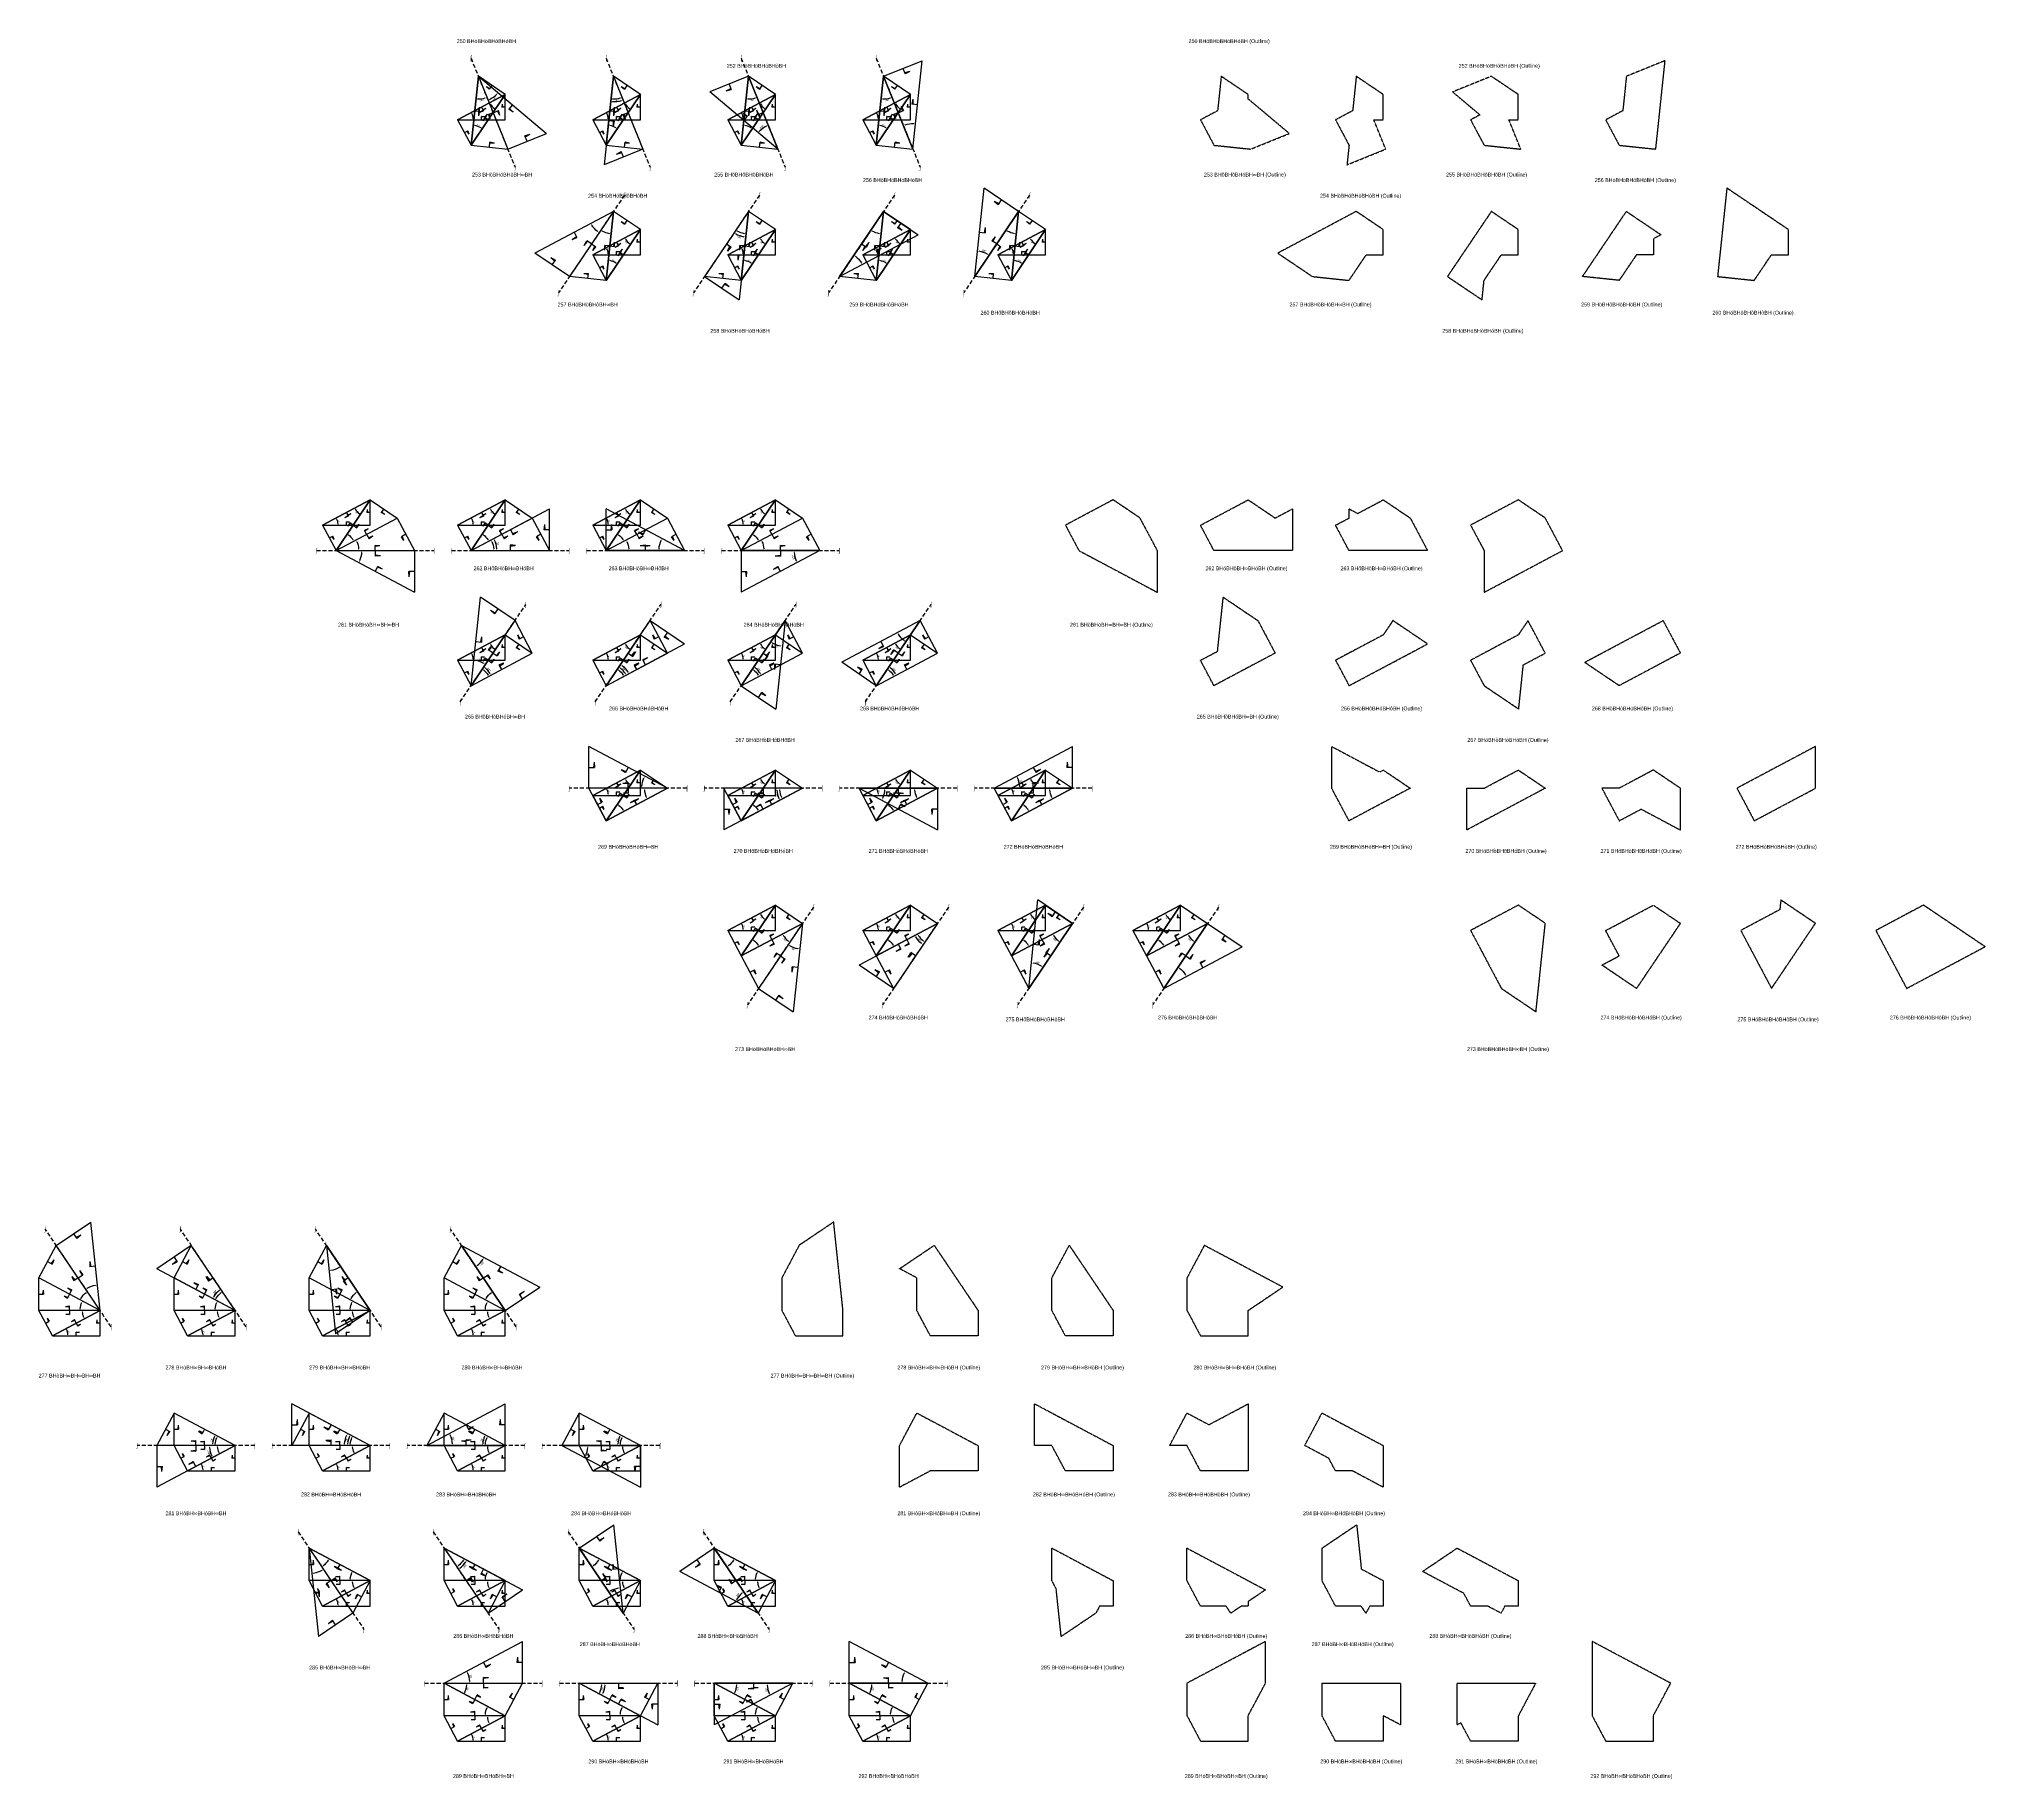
# Model space of a CAD drawing. Header units: millimetres. Extents: x 109495 to 889476, y -4752178 to 24518.
# Drawn here: x 254075 to 866046, y -4115108 to -3568075 of the extents above; entities that cross this region are included whole.
import ezdxf
from ezdxf.enums import TextEntityAlignment as Align

# ---------------------------------------------------------------- set-up
doc = ezdxf.new("R2010")
doc.units = ezdxf.units.MM
doc.header["$PDMODE"] = 35
doc.linetypes.add('DASHED', pattern=[19.05, 12.7, -6.35])
for name, color, linetype in [('BASE', 170, 'Continuous'), ('HYPOTENUSE', 20, 'Continuous'), ('PERPENDICULAR', 90, 'Continuous')]:
    doc.layers.add(name, color=color, linetype=linetype)
doc.styles.add('Arial', font='arial_0.ttf')
doc.dimstyles.new('ISO-25', dxfattribs={"dimtxt": 250, "dimasz": 100, "dimexe": 1.25, "dimexo": 0.625, "dimgap": 100, "dimtad": 1, "dimdec": 0, "dimtxsty": 'Arial', "dimcen": 2.5, "dimadec": 0, "dimazin": 0, "dimtfac": 1, "dimtdec": 0, "dimtmove": 0, "dimatfit": 3, "dimfxl": 1, "dimarcsym": 0})

# ---------------------------------------------------------------- blocks, each defined once
blk = doc.blocks.new('*D9')
at = {"color": 0, "lineweight": -2, "ltscale": 100, "transparency": 16777216}
blk.add_arc((0, 0), 4906, 4.08845, 23.91155, dxfattribs=at)
at = {"color": 0, "ltscale": 100, "transparency": 16777216}
for points in [[(4432, 1963), (4537, 2014), (4332, 2303)], [(4952, 352), (4835, 348), (4906, 0)]]:
    blk.add_solid(points, dxfattribs=at)
at = {"layer": 'Defpoints', "color": 0, "ltscale": 100, "transparency": 16777216}
for p in [(15000, 7976), (0, 0), (0, 0), (4841, 796), (15000, 0)]:
    blk.add_point(p, dxfattribs=at)
at = {"color": 0, "ltscale": 100, "transparency": 16777216, "insert": (5055, 1260), "char_height": 400, "attachment_point": 5, "rotation": 284, "style": 'Arial'}
blk.add_mtext('28°', dxfattribs=at)
blk = doc.blocks.new('SanjoyNathGeometrifyingTrigonometryFundamentalLockedSet')
at = {"color": 242, "linetype": 'DASHED', "ltscale": 100, "true_color": 0xcd2027}
for p, q in [((7500, 3987.8), (8016.4, 3016.6)), ((8852.4, 3574.3), (7922.5, 3193.2)), ((8852.4, 3574.3), (8016.4, 3016.6))]:
    blk.add_line(p, q, dxfattribs=at)
at = {"color": 114, "linetype": 'DASHED', "ltscale": 100, "true_color": 0x139b48}
for p, q in [((14000, 4987.8), (13900, 3987.8)), ((15000, 3987.8), (13900, 3987.8)), ((14000, 4987.8), (14100, 3987.8))]:
    blk.add_line(p, q, dxfattribs=at)
at = {"color": 159, "linetype": 'DASHED', "ltscale": 100, "true_color": 0x22346e}
for p, q in [((7500, 0), (7500, 1100)), ((8500, 1000), (7500, 1100)), ((8500, 1000), (7500, 900))]:
    blk.add_line(p, q, dxfattribs=at)
at = {"layer": 'BASE'}
blk.add_line((0, 0), (15000, 0), dxfattribs=at)
at = {"layer": 'HYPOTENUSE'}
blk.add_line((0, 0), (15000, 7975.6), dxfattribs=at)
at = {"layer": 'PERPENDICULAR'}
blk.add_line((15000, 0), (15000, 7975.6), dxfattribs=at)
at = {"color": 4, "ltscale": 100}
dim = blk.add_angular_dim_2l(base=(4841, 795.6), line1=((0, 0), (15000, 0)), line2=((0, 0), (15000, 7975.6)), dimstyle='ISO-25', override={"dimtxt": 400, "dimasz": 350, "dimgap": 100}, dxfattribs=at)
dim.commit()
dim.dimension.update_dxf_attribs({"geometry": '*D9', "text_midpoint": (5055.4, 1260.5)})

msp = doc.modelspace()

# ---------------------------------------------------------------- linework, layer by layer
at = {"linetype": 'DASHED', "ltscale": 100}
for p, q in [((389943, -3574108), (403811, -3608432)), ((432415, -3574108), (446283, -3608432)), ((474886, -3574108), (488754, -3608432)), ((517357, -3574108), (531225, -3608432)), ((438176, -3617185), (417475, -3647876)), ((480648, -3617185), (459946, -3647876)), ((523119, -3617185), (502417, -3647876)), ((565590, -3617185), (544889, -3647876)), ((341335, -3728915), (378356, -3728915)), ((383807, -3728915), (420827, -3728915)), ((426278, -3728915), (463299, -3728915)), ((468749, -3728915), (505770, -3728915)), ((386526, -3776501), (407228, -3745810)), ((428998, -3776501), (449699, -3745810)), ((471469, -3776501), (492171, -3745810)), ((513941, -3776501), (534642, -3745810)), ((457859, -3803627), (420838, -3803627)), ((500330, -3803627), (463310, -3803627)), ((542802, -3803627), (505781, -3803627)), ((585273, -3803627), (548252, -3803627)), ((497610, -3840983), (476909, -3871674)), ((540082, -3840983), (519380, -3871674)), ((582553, -3840983), (561852, -3871674)), ((625025, -3840983), (604323, -3871674)), ((276772, -3972907), (256070, -3942215)), ((319243, -3972907), (298542, -3942215)), ((361715, -3972907), (341013, -3942215)), ((404186, -3972907), (383485, -3942215)), ((321963, -4010263), (284943, -4010263)), ((364435, -4010263), (327414, -4010263)), ((406906, -4010263), (369886, -4010263)), ((449377, -4010263), (412357, -4010263)), ((335574, -4037389), (356275, -4068080)), ((378045, -4037389), (398747, -4068080)), ((420516, -4037389), (441218, -4068080)), ((462988, -4037389), (483689, -4068080)), ((375325, -4084975), (412346, -4084975)), ((417797, -4084975), (454817, -4084975)), ((460268, -4084975), (497288, -4084975)), ((502739, -4084975), (539760, -4084975))]:
    msp.add_line(p, q, dxfattribs=at)
at = {"linetype": 'DASHED'}
for points in [[(625847, -3579828), (624708, -3590664), (619329, -3593525), (623569, -3601501), (635093, -3602712), (647260, -3597796), (634329, -3586945), (634329, -3585549)], [(667180, -3590664), (661800, -3593525), (666041, -3601501), (665397, -3607628), (677564, -3602712), (673852, -3593525), (676800, -3593525), (676800, -3585549), (668318, -3579828)], [(716324, -3593525), (719271, -3593525), (719271, -3585549), (710790, -3579828), (698623, -3584744), (707219, -3591958), (704271, -3593525), (708512, -3601501), (720035, -3602712)], [(765428, -3574913), (753261, -3579828), (752122, -3590664), (746743, -3593525), (750983, -3601501), (762507, -3602712)], [(781932, -3642761), (793455, -3643972), (798834, -3635996), (804214, -3635996), (804214, -3628021), (784853, -3614962)], [(654517, -3642761), (666041, -3643972), (671420, -3635996), (676800, -3635996), (676800, -3628021), (668318, -3622300), (643638, -3635423)], [(708512, -3643972), (713892, -3635996), (719271, -3635996), (719271, -3628021), (710790, -3622300), (696989, -3642761), (707868, -3650099)], [(753261, -3622300), (764141, -3629638), (761743, -3630913), (761743, -3635996), (756363, -3635996), (750983, -3643972), (739460, -3642761)], [(600339, -3718684), (591857, -3712963), (576857, -3720939), (581098, -3728915), (605778, -3742037), (605778, -3728915)], [(642810, -3718684), (648250, -3715792), (648250, -3728915), (623569, -3728915), (619329, -3720939), (634329, -3712963)], [(666041, -3728915), (661800, -3720939), (666041, -3718684), (666041, -3715792), (668760, -3717238), (676800, -3712963), (685281, -3718684), (690721, -3728915)], [(727753, -3718684), (719271, -3712963), (704271, -3720939), (708512, -3728915), (708512, -3742037), (733192, -3728915)], [(623569, -3771386), (619329, -3763410), (624708, -3760550), (626491, -3743587), (637370, -3750925), (642810, -3761156)], [(676800, -3755435), (661800, -3763410), (666041, -3771386), (690721, -3758263), (679842, -3750925)], [(719271, -3755435), (704271, -3763410), (708512, -3771386), (719391, -3778724), (720852, -3764825), (727753, -3761156), (722313, -3750925)], [(740104, -3764048), (764784, -3750925), (770224, -3761156), (750983, -3771386)], [(666041, -3813857), (660601, -3803627), (660601, -3790504), (675661, -3798512), (676800, -3797906), (685281, -3803627)], [(788015, -3803627), (793455, -3813857), (812696, -3803627), (812696, -3790504)], [(703072, -3816750), (703072, -3803627), (708512, -3803627), (719271, -3797906), (727753, -3803627)], [(750983, -3803627), (745544, -3803627), (750983, -3813857), (757884, -3810188), (770224, -3816750), (770224, -3803627), (761743, -3797906)], [(727753, -3846098), (719271, -3840377), (704271, -3848353), (713952, -3866559), (724831, -3873897)], [(770224, -3846098), (756423, -3866559), (745544, -3859221), (750983, -3856329), (746743, -3848353), (761743, -3840377)], [(801494, -3841824), (789214, -3848353), (798894, -3866559), (812696, -3846098), (801816, -3838760)], [(866046, -3853436), (846685, -3840377), (831685, -3848353), (841366, -3866559)], [(487674, -3967792), (491914, -3975767), (506914, -3975767), (506914, -3967792), (503993, -3939993), (493113, -3947331), (487674, -3957561)], [(530145, -3957561), (524705, -3954669), (535585, -3947331), (549386, -3967792), (549386, -3975767), (534386, -3975767), (530145, -3967792)], [(591857, -3967792), (591857, -3975767), (576857, -3975767), (572616, -3967792), (572616, -3957561), (578056, -3947331)], [(615088, -3967792), (619329, -3975767), (634329, -3975767), (634329, -3967792), (645208, -3960453), (620527, -3947331), (615088, -3957561)], [(549386, -4010263), (549386, -4018239), (534386, -4018239), (524705, -4023386), (524705, -4010263), (530145, -4000033)], [(572616, -4010263), (567177, -4010263), (567177, -3997140), (591857, -4010263), (591857, -4018239), (576857, -4018239)], [(615088, -4010263), (609648, -4010263), (615088, -4000033), (621988, -4003702), (634329, -3997140), (634329, -4018239), (619329, -4018239)], [(652120, -4010263), (657559, -4000033), (676800, -4010263), (676800, -4023386), (667120, -4018239), (661800, -4018239), (659703, -4014295)], [(669839, -4060710), (661800, -4060710), (657559, -4052734), (657559, -4042504), (668438, -4035166), (669899, -4049065), (676800, -4052734), (676800, -4060710), (672559, -4060710), (671360, -4062965)], [(591857, -4052734), (591857, -4060710), (587616, -4060710), (586418, -4062965), (575538, -4070303), (573957, -4055255), (572616, -4052734), (572616, -4042504)], [(639768, -4055627), (634329, -4059296), (634329, -4060710), (632232, -4060710), (628889, -4062965), (627368, -4060710), (619329, -4060710), (615088, -4052734), (615088, -4042504)], [(702175, -4056767), (689151, -4049842), (700031, -4042504), (719271, -4052734), (719271, -4060710), (715031, -4060710), (713832, -4062965), (709591, -4060710), (704271, -4060710)], [(615088, -4095206), (619329, -4103181), (634329, -4103181), (634329, -4095206), (639768, -4084975), (639768, -4071852), (615088, -4084975)], [(742502, -4095206), (746743, -4103181), (761743, -4103181), (761743, -4095206), (767182, -4084975), (742502, -4071852)], [(657559, -4084975), (682240, -4084975), (682240, -4098098), (676800, -4095206), (676800, -4103181), (661800, -4103181), (657559, -4095206)], [(701229, -4097461), (700031, -4098098), (700031, -4084975), (724711, -4084975), (719271, -4095206), (719271, -4103181), (704271, -4103181)]]:
    msp.add_lwpolyline(points, close=True, dxfattribs=at)

# ---------------------------------------------------------------- block references
at = {"linetype": 'DASHED', "ltscale": 100}
for p, xscale, yscale, zscale, rotation in [((389977, -3601501), 1.282714919717773, 1.282714919717773, 1.282714919717773, 56.00000000000002), ((392255, -3579828), 1.452764501644345, 1.452764501644345, 1.452764501644345, 264), ((392255, -3579828), 1.645357565266573, 1.645357565266573, 1.645357565266573, 292), ((434726, -3579828), -1.645357565266573, 1.645357565266573, 1.645357565266573, 111.9999999999999), ((432448, -3601501), 1.282714919717773, 1.282714919717773, 1.282714919717773, 56.00000000000002), ((434726, -3579828), 1.452764501644345, 1.452764501644345, 1.452764501644345, 264), ((486443, -3602712), 1.645357565266573, 1.645357565266573, 1.645357565266573, 112), ((474919, -3601501), 1.282714919717773, 1.282714919717773, 1.282714919717773, 56.00000000000002), ((477197, -3579828), 1.452764501644345, 1.452764501644345, 1.452764501644345, 264), ((517391, -3601501), 1.282714919717773, 1.282714919717773, 1.282714919717773, 56.00000000000002), ((519669, -3579828), 1.452764501644345, 1.452764501644345, 1.452764501644345, 264), ((528914, -3602712), -1.645357565266566, 1.645357565266566, 1.645357565266566, 292), ((400736, -3585549), 1.132570050689037, 1.132570050689037, 1.132570050689037, 208.0000000000001), ((443207, -3585549), 1.132570050689037, 1.132570050689037, 1.132570050689037, 208.0000000000001), ((485679, -3585549), 1.132570050689037, 1.132570050689037, 1.132570050689037, 208.0000000000001), ((528150, -3585549), 1.132570050689037, 1.132570050689037, 1.132570050689037, 208.0000000000001), ((434726, -3622300), -1.645357565266573, 1.645357565266573, 1.645357565266573, 56.00000000000004), ((548339, -3642761), 1.645357565266575, 1.645357565266575, 1.645357565266575, 55.99999999999994), ((434726, -3622300), -1.452764501644345, 1.452764501644345, 1.452764501644345, 84.00000000000003), ((432448, -3643972), 1.282714919717773, 1.282714919717773, 1.282714919717773, 56.00000000000002), ((477197, -3622300), -1.452764501644345, 1.452764501644345, 1.452764501644345, 84.00000000000003), ((477197, -3622300), 1.645357565266573, 1.645357565266573, 1.645357565266573, 236.0000000000001), ((474919, -3643972), 1.282714919717773, 1.282714919717773, 1.282714919717773, 56.00000000000002), ((519669, -3622300), -1.452764501644345, 1.452764501644345, 1.452764501644345, 84.00000000000003), ((505868, -3642761), -1.645357565266567, 1.645357565266567, 1.645357565266567, 236.0000000000001), ((517391, -3643972), 1.282714919717773, 1.282714919717773, 1.282714919717773, 56.00000000000002), ((562140, -3622300), -1.452764501644345, 1.452764501644345, 1.452764501644345, 84.00000000000003), ((559862, -3643972), 1.282714919717773, 1.282714919717773, 1.282714919717773, 56.00000000000002), ((443207, -3628021), 1.132570050689037, 1.132570050689037, 1.132570050689037, 208.0000000000001), ((485679, -3628021), 1.132570050689037, 1.132570050689037, 1.132570050689037, 208.0000000000001), ((528150, -3628021), 1.132570050689037, 1.132570050689037, 1.132570050689037, 208.0000000000001), ((570621, -3628021), 1.132570050689037, 1.132570050689037, 1.132570050689037, 208.0000000000001), ((358265, -3712963), 1.132570050689037, 1.132570050689037, 1.132570050689037, 208.0000000000001), ((347505, -3728915), -1.282714919717773, 1.282714919717773, 1.282714919717773, 236), ((400736, -3712963), 1.132570050689037, 1.132570050689037, 1.132570050689037, 208.0000000000001), ((389977, -3728915), -1.282714919717773, 1.282714919717773, 1.282714919717773, 236), ((443207, -3712963), 1.132570050689037, 1.132570050689037, 1.132570050689037, 208.0000000000001), ((432448, -3728915), -1.282714919717773, 1.282714919717773, 1.282714919717773, 236), ((485679, -3712963), 1.132570050689037, 1.132570050689037, 1.132570050689037, 208.0000000000001), ((474919, -3728915), -1.282714919717773, 1.282714919717773, 1.282714919717773, 236), ((347505, -3728915), -1.452764501644345, 1.452764501644345, 1.452764501644345, 208), ((389977, -3728915), -1.452764501644345, 1.452764501644345, 1.452764501644345, 208), ((432448, -3728915), -1.452764501644345, 1.452764501644345, 1.452764501644345, 208), ((474919, -3728915), -1.452764501644345, 1.452764501644345, 1.452764501644345, 208), ((347505, -3728915), -1.645357565266573, 1.645357565266573, 1.645357565266573, 180), ((499600, -3728915), 1.645357565266573, 1.645357565266573, 1.645357565266573, 180), ((389977, -3771386), 1.645357565266573, 1.645357565266573, 1.645357565266573, 56.00000000000003), ((531192, -3750925), -1.645357565266567, 1.645357565266567, 1.645357565266567, 55.99999999999996), ((389977, -3771386), 1.452764501644345, 1.452764501644345, 1.452764501644345, 28.00000000000004), ((432448, -3771386), 1.452764501644345, 1.452764501644345, 1.452764501644345, 28.00000000000004), ((432448, -3771386), -1.645357565266573, 1.645357565266573, 1.645357565266573, 236.0000000000001), ((474919, -3771386), 1.452764501644345, 1.452764501644345, 1.452764501644345, 28.00000000000004), ((488721, -3750925), 1.645357565266573, 1.645357565266573, 1.645357565266573, 236.0000000000001), ((517391, -3771386), 1.452764501644345, 1.452764501644345, 1.452764501644345, 28.00000000000004), ((400736, -3755435), 1.132570050689037, 1.132570050689037, 1.132570050689037, 208.0000000000001), ((389977, -3771386), -1.282714919717773, 1.282714919717773, 1.282714919717773, 236), ((443207, -3755435), 1.132570050689037, 1.132570050689037, 1.132570050689037, 208.0000000000001), ((432448, -3771386), -1.282714919717773, 1.282714919717773, 1.282714919717773, 236), ((485679, -3755435), 1.132570050689037, 1.132570050689037, 1.132570050689037, 208.0000000000001), ((474919, -3771386), -1.282714919717773, 1.282714919717773, 1.282714919717773, 236), ((528150, -3755435), 1.132570050689037, 1.132570050689037, 1.132570050689037, 208.0000000000001), ((517391, -3771386), -1.282714919717773, 1.282714919717773, 1.282714919717773, 236), ((451689, -3803627), -1.452764501644345, 1.452764501644345, 1.452764501644345, 27.99999999999998), ((494160, -3803627), -1.452764501644345, 1.452764501644345, 1.452764501644345, 27.99999999999998), ((536632, -3803627), -1.452764501644345, 1.452764501644345, 1.452764501644345, 27.99999999999998), ((579103, -3803627), -1.452764501644345, 1.452764501644345, 1.452764501644345, 27.99999999999998), ((443207, -3797906), 1.132570050689037, 1.132570050689037, 1.132570050689037, 208.0000000000001), ((432448, -3813857), -1.282714919717773, 1.282714919717773, 1.282714919717773, 236), ((485679, -3797906), 1.132570050689037, 1.132570050689037, 1.132570050689037, 208.0000000000001), ((474919, -3813857), -1.282714919717773, 1.282714919717773, 1.282714919717773, 236), ((528150, -3797906), 1.132570050689037, 1.132570050689037, 1.132570050689037, 208.0000000000001), ((517391, -3813857), -1.282714919717773, 1.282714919717773, 1.282714919717773, 236), ((570621, -3797906), 1.132570050689037, 1.132570050689037, 1.132570050689037, 208.0000000000001), ((559862, -3813857), -1.282714919717773, 1.282714919717773, 1.282714919717773, 236), ((494160, -3803627), 1.645357565266573, 1.645357565266573, 1.645357565266573, 180), ((511951, -3803627), -1.645357565266573, 1.645357565266573, 1.645357565266573, 180), ((485679, -3840377), 1.132570050689037, 1.132570050689037, 1.132570050689037, 208.0000000000001), ((474919, -3856329), -1.282714919717773, 1.282714919717773, 1.282714919717773, 236), ((536632, -3846098), -1.645357565266573, 1.645357565266573, 1.645357565266573, 56.00000000000004), ((528150, -3840377), 1.132570050689037, 1.132570050689037, 1.132570050689037, 208.0000000000001), ((517391, -3856329), -1.282714919717773, 1.282714919717773, 1.282714919717773, 236), ((565302, -3866559), 1.645357565266575, 1.645357565266575, 1.645357565266575, 55.99999999999994), ((570621, -3840377), 1.132570050689037, 1.132570050689037, 1.132570050689037, 208.0000000000001), ((559862, -3856329), -1.282714919717773, 1.282714919717773, 1.282714919717773, 236), ((613093, -3840377), 1.132570050689037, 1.132570050689037, 1.132570050689037, 208.0000000000001), ((602334, -3856329), -1.282714919717773, 1.282714919717773, 1.282714919717773, 236), ((494160, -3846098), 1.452764501644345, 1.452764501644345, 1.452764501644345, 208), ((494160, -3846098), 1.645357565266573, 1.645357565266573, 1.645357565266573, 236.0000000000001), ((536632, -3846098), 1.452764501644345, 1.452764501644345, 1.452764501644345, 208), ((579103, -3846098), 1.452764501644345, 1.452764501644345, 1.452764501644345, 208), ((621574, -3846098), 1.452764501644345, 1.452764501644345, 1.452764501644345, 208), ((607773, -3866559), -1.645357565266575, 1.645357565266575, 1.645357565266575, 235.9999999999999), ((273322, -3967792), -1.645357565266575, 1.645357565266575, 1.645357565266575, 304.0000000000001), ((386935, -3947331), 1.645357565266575, 1.645357565266575, 1.645357565266575, 304.0000000000001), ((273322, -3967792), -1.452764501644347, 1.452764501644347, 1.452764501644347, 332.0000000000001), ((315793, -3967792), 1.645357565266575, 1.645357565266575, 1.645357565266575, 124), ((315793, -3967792), -1.452764501644347, 1.452764501644347, 1.452764501644347, 332.0000000000001), ((344464, -3947331), -1.645357565266575, 1.645357565266575, 1.645357565266575, 124.0000000000001), ((358265, -3967792), -1.452764501644347, 1.452764501644347, 1.452764501644347, 332.0000000000001), ((400736, -3967792), -1.452764501644347, 1.452764501644347, 1.452764501644347, 332.0000000000001), ((273322, -3967792), -1.132570050689039, 1.132570050689039, 1.132570050689039, 27.99999999999998), ((315793, -3967792), -1.132570050689039, 1.132570050689039, 1.132570050689039, 27.99999999999998), ((358265, -3967792), -1.132570050689039, 1.132570050689039, 1.132570050689039, 27.99999999999998), ((400736, -3967792), -1.132570050689039, 1.132570050689039, 1.132570050689039, 27.99999999999998), ((315793, -4010263), 1.452764501644345, 1.452764501644345, 1.452764501644345, 151.9999999999999), ((315793, -4010263), -1.132570050689039, 1.132570050689039, 1.132570050689039, 27.99999999999998), ((358265, -4010263), 1.452764501644345, 1.452764501644345, 1.452764501644345, 151.9999999999999), ((358265, -4010263), -1.132570050689039, 1.132570050689039, 1.132570050689039, 27.99999999999998), ((400736, -4010263), 1.452764501644345, 1.452764501644345, 1.452764501644345, 151.9999999999999), ((400736, -4010263), -1.132570050689039, 1.132570050689039, 1.132570050689039, 27.99999999999998), ((443207, -4010263), 1.452764501644345, 1.452764501644345, 1.452764501644345, 151.9999999999999), ((443207, -4010263), -1.132570050689039, 1.132570050689039, 1.132570050689039, 27.99999999999998), ((315793, -4010263), 1.645357565266573, 1.645357565266573, 1.645357565266573, 180), ((418527, -4010263), -1.645357565266573, 1.645357565266573, 1.645357565266573, 180), ((381495, -4042504), 1.645357565266575, 1.645357565266575, 1.645357565266575, 304.0000000000001), ((437768, -4062965), -1.645357565266573, 1.645357565266573, 1.645357565266573, 304), ((339024, -4042504), -1.645357565266575, 1.645357565266575, 1.645357565266575, 124.0000000000001), ((339024, -4042504), -1.452764501644345, 1.452764501644345, 1.452764501644345, 152), ((358265, -4052734), -1.132570050689039, 1.132570050689039, 1.132570050689039, 27.99999999999998), ((381495, -4042504), -1.452764501644345, 1.452764501644345, 1.452764501644345, 152), ((400736, -4052734), -1.132570050689039, 1.132570050689039, 1.132570050689039, 27.99999999999998), ((423967, -4042504), -1.452764501644345, 1.452764501644345, 1.452764501644345, 152), ((443207, -4052734), -1.132570050689039, 1.132570050689039, 1.132570050689039, 27.99999999999998), ((480239, -4062965), 1.645357565266573, 1.645357565266573, 1.645357565266573, 123.9999999999999), ((466438, -4042504), -1.452764501644345, 1.452764501644345, 1.452764501644345, 152), ((485679, -4052734), -1.132570050689039, 1.132570050689039, 1.132570050689039, 27.99999999999998), ((381495, -4084975), 1.452764501644345, 1.452764501644345, 1.452764501644345, 331.9999999999999), ((423967, -4084975), 1.452764501644345, 1.452764501644345, 1.452764501644345, 331.9999999999999), ((466438, -4084975), 1.452764501644345, 1.452764501644345, 1.452764501644345, 331.9999999999999), ((508909, -4084975), 1.452764501644345, 1.452764501644345, 1.452764501644345, 331.9999999999999), ((400736, -4095206), -1.132570050689039, 1.132570050689039, 1.132570050689039, 27.99999999999998), ((423967, -4084975), -1.645357565266573, 1.645357565266573, 1.645357565266573, 180), ((443207, -4095206), -1.132570050689039, 1.132570050689039, 1.132570050689039, 27.99999999999998), ((491118, -4084975), 1.645357565266573, 1.645357565266573, 1.645357565266573, 180), ((485679, -4095206), -1.132570050689039, 1.132570050689039, 1.132570050689039, 27.99999999999998), ((528150, -4095206), -1.132570050689039, 1.132570050689039, 1.132570050689039, 27.99999999999998)]:
    msp.add_blockref('SanjoyNathGeometrifyingTrigonometryFundamentalLockedSet', p, dxfattribs=dict(at, xscale=xscale, yscale=yscale, zscale=zscale, rotation=rotation))
at = {"linetype": 'DASHED'}
for p in [(385736, -3593525), (428207, -3593525), (470679, -3593525), (513150, -3593525), (428207, -3635996), (470679, -3635996), (513150, -3635996), (555621, -3635996), (343265, -3720939), (385736, -3720939), (428207, -3720939), (470679, -3720939), (385736, -3763410), (428207, -3763410), (470679, -3763410), (513150, -3763410), (428207, -3805882), (470679, -3805882), (513150, -3805882), (555621, -3805882), (470679, -3848353), (513150, -3848353), (555621, -3848353), (598093, -3848353), (258322, -3975767), (300793, -3975767), (343265, -3975767), (385736, -3975767), (300793, -4018239), (343265, -4018239), (385736, -4018239), (428207, -4018239), (343265, -4060710), (385736, -4060710), (428207, -4060710), (470679, -4060710), (385736, -4103181), (428207, -4103181), (470679, -4103181), (513150, -4103181)]:
    msp.add_blockref('SanjoyNathGeometrifyingTrigonometryFundamentalLockedSet', p, dxfattribs=at)
at = {"linetype": 'DASHED', "ltscale": 100}
for p, xscale, yscale, zscale in [((389977, -3728915), 1.645357565266573, 1.645357565266573, 1.645357565266573), ((457128, -3728915), -1.645357565266573, 1.645357565266573, 1.645357565266573), ((451689, -3803627), -1.645357565266573, 1.645357565266573, 1.645357565266573), ((554423, -3803627), 1.645357565266577, 1.645357565266577, 1.645357565266577), ((273322, -3967792), -1.282714919717773, 1.282714919717773, 1.282714919717773), ((315793, -3967792), -1.282714919717773, 1.282714919717773, 1.282714919717773), ((358265, -3967792), -1.282714919717773, 1.282714919717773, 1.282714919717773), ((400736, -3967792), -1.282714919717773, 1.282714919717773, 1.282714919717773), ((315793, -4010263), -1.282714919717773, 1.282714919717773, 1.282714919717773), ((358265, -4010263), -1.645357565266573, 1.645357565266573, 1.645357565266573), ((358265, -4010263), -1.282714919717773, 1.282714919717773, 1.282714919717773), ((376056, -4010263), 1.645357565266573, 1.645357565266573, 1.645357565266573), ((400736, -4010263), -1.282714919717773, 1.282714919717773, 1.282714919717773), ((443207, -4010263), -1.282714919717773, 1.282714919717773, 1.282714919717773), ((358265, -4052734), -1.282714919717773, 1.282714919717773, 1.282714919717773), ((400736, -4052734), -1.282714919717773, 1.282714919717773, 1.282714919717773), ((443207, -4052734), -1.282714919717773, 1.282714919717773, 1.282714919717773), ((485679, -4052734), -1.282714919717773, 1.282714919717773, 1.282714919717773), ((381495, -4084975), 1.645357565266573, 1.645357565266573, 1.645357565266573), ((533590, -4084975), -1.645357565266573, 1.645357565266573, 1.645357565266573), ((400736, -4095206), -1.282714919717773, 1.282714919717773, 1.282714919717773), ((443207, -4095206), -1.282714919717773, 1.282714919717773, 1.282714919717773), ((485679, -4095206), -1.282714919717773, 1.282714919717773, 1.282714919717773), ((528150, -4095206), -1.282714919717773, 1.282714919717773, 1.282714919717773)]:
    msp.add_blockref('SanjoyNathGeometrifyingTrigonometryFundamentalLockedSet', p, dxfattribs=dict(at, xscale=xscale, yscale=yscale, zscale=zscale))

# ---------------------------------------------------------------- texts
at = {"linetype": 'DASHED', "ltscale": 100, "style": 'Arial'}
for s, p in [('250 BHöBHöBHóBHóBH', (394757, -3568759)), ('⌠', (389943, -3574108)), ('⌠', (432415, -3574108)), ('⌠', (474886, -3574108)), ('⌠', (517357, -3574108)), ('250 BHöBHöBHóBHóBH (Outline)', (628349, -3568759)), ('252 BHöBHöBHóBHòBH', (479700, -3576521)), ('252 BHöBHöBHóBHòBH (Outline)', (713292, -3576521)), ('253 BHöBHöBHöBH∞BH', (399702, -3610721)), ('⌡', (403811, -3608432)), ('⌡', (446283, -3608432)), ('255 BHöBHöBHöBHöBH', (475736, -3610721)), ('⌡', (488754, -3608432)), ('⌡', (531225, -3608432)), ('253 BHöBHöBHöBH∞BH (Outline)', (633294, -3610721)), ('255 BHöBHöBHöBHöBH (Outline)', (709329, -3610721)), ('254 BHöBHöBHöBHóBH', (436089, -3617357)), ('⌠', (438176, -3617185)), ('⌠', (480648, -3617185)), ('256 BHöBHöBHöBHòBH', (522493, -3612441)), ('⌠', (523119, -3617185)), ('⌠', (565590, -3617185)), ('254 BHöBHöBHöBHóBH (Outline)', (669682, -3617357)), ('256 BHöBHöBHöBHòBH (Outline)', (756086, -3612441)), ('⌡', (417475, -3647876)), ('⌡', (459946, -3647876)), ('⌡', (502417, -3647876)), ('⌡', (544889, -3647876)), ('257 BHöBHöBHòBH∞BH', (426626, -3651557)), ('259 BHöBHöBHòBHöBH', (518208, -3651557)), ('260 BHöBHöBHòBHòBH', (559480, -3654125)), ('257 BHöBHöBHòBH∞BH (Outline)', (660219, -3651557)), ('259 BHöBHöBHòBHöBH (Outline)', (751800, -3651557)), ('260 BHöBHöBHòBHòBH (Outline)', (793073, -3654125)), ('258 BHöBHöBHòBHóBH', (474537, -3659829)), ('258 BHöBHöBHòBHóBH (Outline)', (708130, -3659829)), ('⌠', (341335, -3728915)), ('⌡', (378356, -3728915)), ('⌠', (383807, -3728915)), ('⌡', (420827, -3728915)), ('⌠', (426278, -3728915)), ('⌡', (463299, -3728915)), ('⌠', (468749, -3728915)), ('⌡', (505770, -3728915)), ('262 BHöBHòBH∞BHóBH', (400197, -3734498)), ('263 BHöBHòBH∞BHöBH', (442668, -3734498)), ('262 BHöBHòBH∞BHóBH (Outline)', (633789, -3734498)), ('263 BHöBHòBH∞BHöBH (Outline)', (676260, -3734498)), ('⌡', (407228, -3745810)), ('⌡', (449699, -3745810)), ('⌡', (492171, -3745810)), ('⌡', (534642, -3745810)), ('261 BHöBHòBH∞BH∞BH', (357725, -3752213)), ('264 BHöBHòBH∞BHòBH', (485139, -3752213)), ('261 BHöBHòBH∞BH∞BH (Outline)', (591318, -3752213)), ('⌠', (386526, -3776501)), ('⌠', (428998, -3776501)), ('⌠', (471469, -3776501)), ('⌠', (513941, -3776501)), ('265 BHöBHòBHóBH∞BH', (397477, -3781116)), ('266 BHöBHòBHóBHóBH', (442668, -3778547)), ('268 BHöBHòBHóBHòBH', (521572, -3778547)), ('265 BHöBHòBHóBH∞BH (Outline)', (631069, -3781116)), ('266 BHöBHòBHóBHóBH (Outline)', (676260, -3778547)), ('268 BHöBHòBHóBHòBH (Outline)', (755164, -3778547)), ('267 BHöBHòBHóBHöBH', (482419, -3788454)), ('267 BHöBHòBHóBHöBH (Outline)', (716012, -3788454)), ('⌡', (420838, -3803627)), ('⌠', (457859, -3803627)), ('⌡', (463310, -3803627)), ('⌠', (500330, -3803627)), ('⌡', (505781, -3803627)), ('⌠', (542802, -3803627)), ('⌡', (548252, -3803627)), ('⌠', (585273, -3803627)), ('269 BHöBHòBHöBH∞BH', (439349, -3822031)), ('270 BHöBHòBHöBHóBH', (481820, -3823345)), ('271 BHöBHòBHöBHöBH', (524291, -3823345)), ('272 BHöBHòBHöBHòBH', (566763, -3822031)), ('269 BHöBHòBHöBH∞BH (Outline)', (672941, -3822031)), ('270 BHöBHòBHöBHóBH (Outline)', (715413, -3823345)), ('271 BHöBHòBHöBHöBH (Outline)', (757884, -3823345)), ('272 BHöBHòBHöBHòBH (Outline)', (800355, -3822031)), ('⌠', (497610, -3840983)), ('⌠', (540082, -3840983)), ('⌠', (582553, -3840983)), ('⌠', (625025, -3840983)), ('⌡', (476909, -3871674)), ('⌡', (519380, -3871674)), ('⌡', (561852, -3871674)), ('⌡', (604323, -3871674)), ('274 BHöBHòBHòBHóBH', (524291, -3875723)), ('275 BHöBHòBHòBHöBH', (567362, -3876289)), ('276 BHöBHòBHòBHòBH', (615273, -3875723)), ('274 BHöBHòBHòBHóBH (Outline)', (757884, -3875723)), ('275 BHöBHòBHòBHöBH (Outline)', (800955, -3876289)), ('276 BHöBHòBHòBHòBH (Outline)', (848866, -3875723)), ('273 BHöBHòBHòBH∞BH', (482419, -3885629)), ('273 BHöBHòBHòBH∞BH (Outline)', (716012, -3885629)), ('⌡', (256070, -3942215)), ('⌡', (298542, -3942215)), ('⌡', (341013, -3942215)), ('⌡', (383485, -3942215)), ('⌠', (276772, -3972907)), ('⌠', (319243, -3972907)), ('⌠', (361715, -3972907)), ('⌠', (404186, -3972907)), ('277 BHòBH∞BH∞BH∞BH', (263701, -3988288)), ('278 BHòBH∞BH∞BHóBH', (303453, -3985720)), ('279 BHòBH∞BH∞BHöBH', (348644, -3985720)), ('280 BHòBH∞BH∞BHòBH', (396555, -3985720)), ('277 BHòBH∞BH∞BH∞BH (Outline)', (497294, -3988288)), ('278 BHòBH∞BH∞BHóBH (Outline)', (537046, -3985720)), ('279 BHòBH∞BH∞BHöBH (Outline)', (582237, -3985720)), ('280 BHòBH∞BH∞BHòBH (Outline)', (630148, -3985720)), ('⌡', (284943, -4010263)), ('⌠', (321963, -4010263)), ('⌡', (327414, -4010263)), ('⌠', (364435, -4010263)), ('⌡', (369886, -4010263)), ('⌠', (406906, -4010263)), ('⌡', (412357, -4010263)), ('⌠', (449377, -4010263)), ('282 BHòBH∞BHóBHóBH', (345924, -4025623)), ('283 BHòBH∞BHóBHöBH', (388396, -4025623)), ('282 BHòBH∞BHóBHóBH (Outline)', (579517, -4025623)), ('283 BHòBH∞BHóBHöBH (Outline)', (621988, -4025623)), ('281 BHòBH∞BHóBH∞BH', (303453, -4031559)), ('284 BHòBH∞BHóBHòBH', (430867, -4031559)), ('281 BHòBH∞BHóBH∞BH (Outline)', (537046, -4031559)), ('284 BHòBH∞BHóBHòBH (Outline)', (664460, -4031559)), ('⌠', (335574, -4037389)), ('⌠', (378045, -4037389)), ('⌠', (420516, -4037389)), ('⌠', (462988, -4037389)), ('⌡', (356275, -4068080)), ('286 BHòBH∞BHöBHóBH', (393835, -4070126)), ('⌡', (398747, -4068080)), ('⌡', (441218, -4068080)), ('288 BHòBH∞BHöBHòBH', (470619, -4070126)), ('⌡', (483689, -4068080)), ('286 BHòBH∞BHöBHóBH (Outline)', (627428, -4070126)), ('288 BHòBH∞BHöBHòBH (Outline)', (704211, -4070126)), ('287 BHòBH∞BHöBHöBH', (433587, -4072695)), ('287 BHòBH∞BHöBHöBH (Outline)', (667180, -4072695)), ('285 BHòBH∞BHöBH∞BH', (348644, -4080033)), ('285 BHòBH∞BHöBH∞BH (Outline)', (582237, -4080033)), ('⌠', (375325, -4084975)), ('⌡', (412346, -4084975)), ('⌠', (417797, -4084975)), ('⌡', (454817, -4084975)), ('⌠', (460268, -4084975)), ('⌡', (497288, -4084975)), ('⌠', (502739, -4084975)), ('⌡', (539760, -4084975)), ('290 BHòBH∞BHòBHóBH', (436307, -4109554)), ('291 BHòBH∞BHòBHöBH', (478778, -4109554)), ('290 BHòBH∞BHòBHóBH (Outline)', (669899, -4109554)), ('291 BHòBH∞BHòBHöBH (Outline)', (712371, -4109554)), ('289 BHòBH∞BHòBH∞BH', (393835, -4114147)), ('292 BHòBH∞BHòBHòBH', (521250, -4114147)), ('289 BHòBH∞BHòBH∞BH (Outline)', (627428, -4114147)), ('292 BHòBH∞BHòBHòBH (Outline)', (754842, -4114147))]:
    msp.add_text(s, height=1200, dxfattribs=at).set_placement(p, align=Align.MIDDLE_CENTER)

doc.saveas('drawing.dxf')
